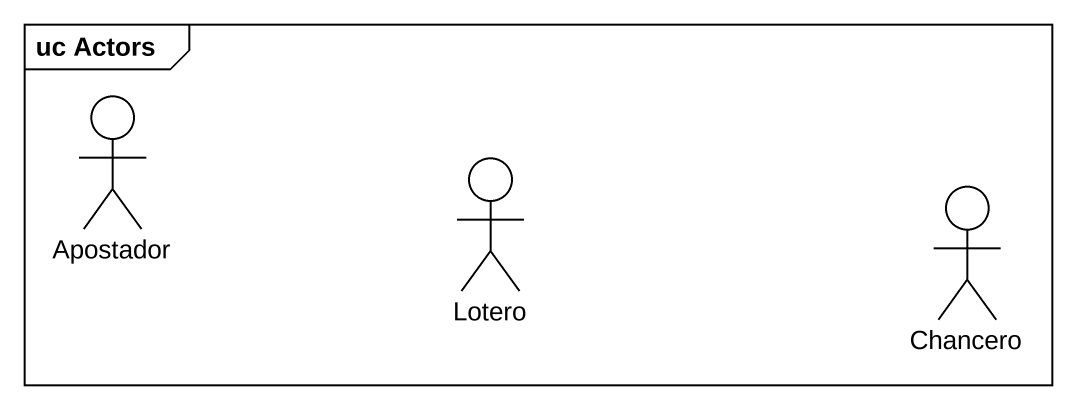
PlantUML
@startuml
mainframe uc Actors
actor Apostador
actor Lotero
actor Chancero
@enduml
